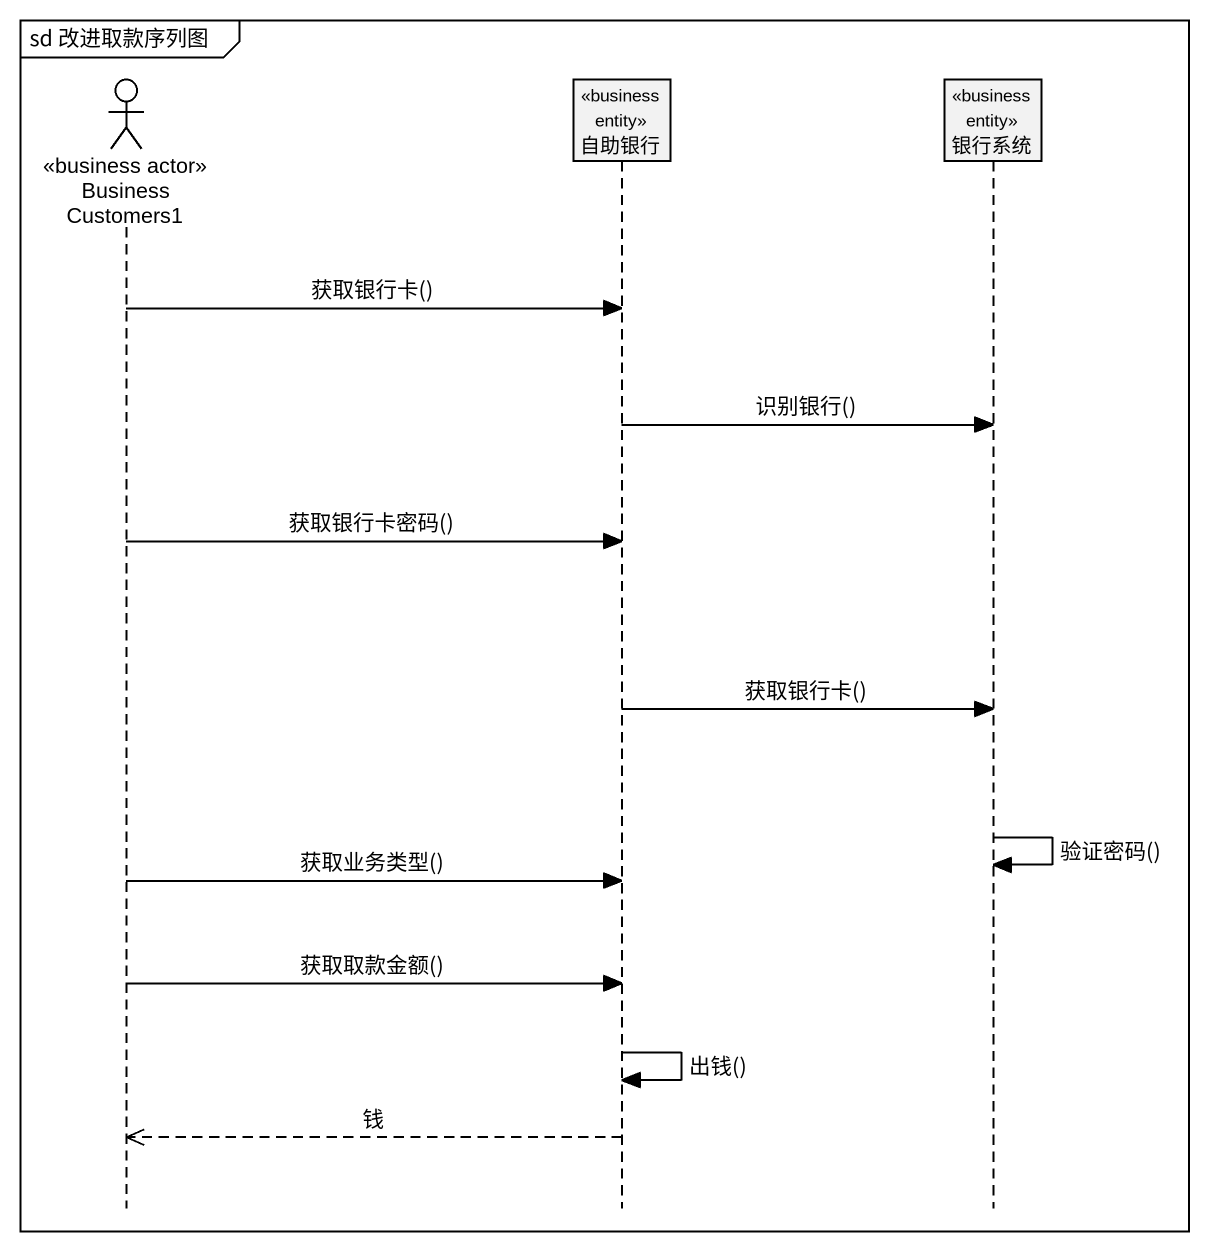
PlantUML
@startuml
mainframe sd 改进取款序列图
hide footbox
actor BusinessCustomers1 <<business actor>>
participant 自助银行 <<business entity>>
participant 银行系统 <<business entity>>

BusinessCustomers1 -> 自助银行 : 获取银行卡()
自助银行 -> 银行系统 : 识别银行()
BusinessCustomers1 -> 自助银行 : 获取银行卡密码()
自助银行 -> 银行系统 : 获取银行卡()
银行系统 -> 银行系统 : 验证密码()
BusinessCustomers1 -> 自助银行 : 获取业务类型()
BusinessCustomers1 -> 自助银行 : 获取取款金额()
自助银行 -> 自助银行 : 出钱()
自助银行 -->> BusinessCustomers1 : 钱
@enduml
